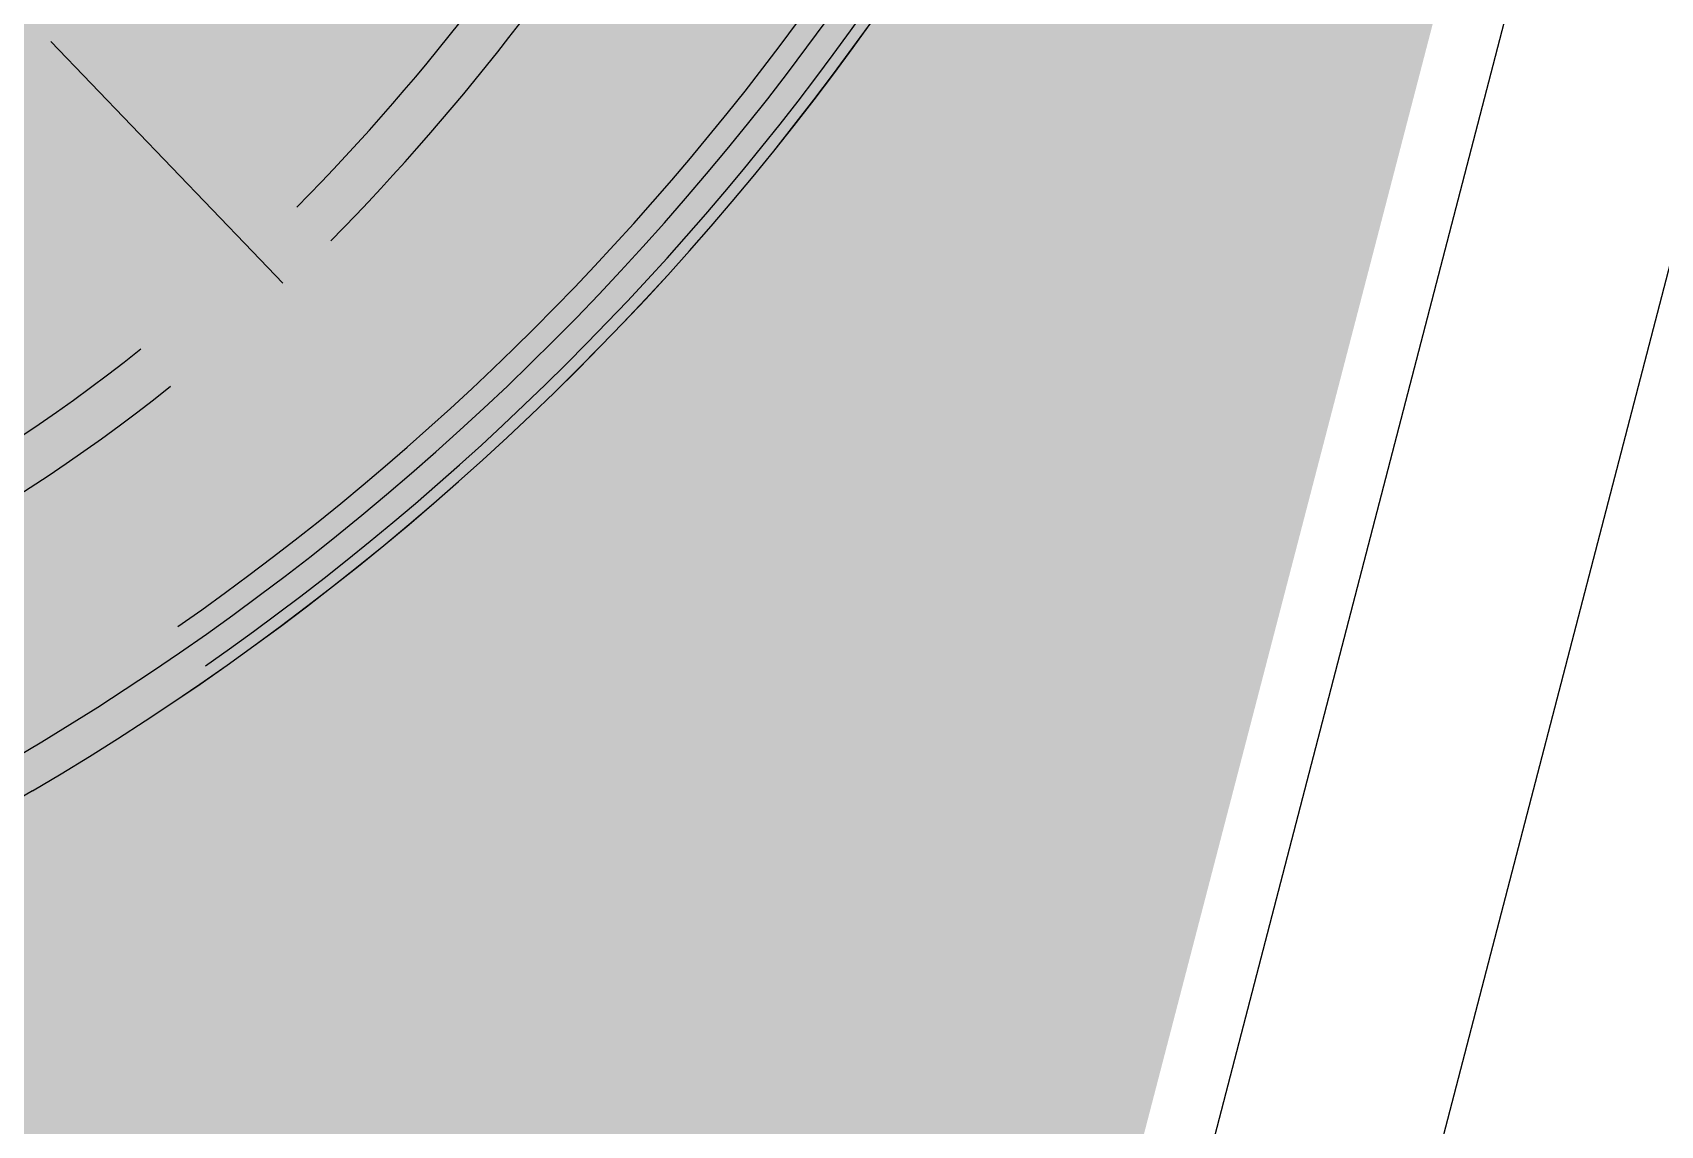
# Model space of a CAD drawing. Header units: inches. Extents: x 69197503 to 69201323, y 27704041 to 27705339.
# Drawn here: x 69201025.04 to 69201051.71, y 27704501.52 to 27704519.43 of the extents above; entities that cross this region are included whole.
import ezdxf

# ---------------------------------------------------------------- set-up
doc = ezdxf.new("R2010")
doc.units = ezdxf.units.IN
doc.header["$LTSCALE"] = 100
doc.header["$MEASUREMENT"] = 0
doc.layers.get('0').update_dxf_attribs({"linetype": 'CONTINUOUS'})
for name, color, linetype in [('A-WALL', 5, 'CONTINUOUS'), ('P-SANR-FIXT', 2, 'CONTINUOUS'), ('Rooms-Category-Color', 7, 'CONTINUOUS'), ('Rooms-College-Color', 7, 'CONTINUOUS'), ('Rooms-Department-Color', 7, 'CONTINUOUS'), ('Rooms-Division-Color', 7, 'CONTINUOUS')]:
    doc.layers.add(name, color=color, linetype=linetype)

# ---------------------------------------------------------------- blocks, each defined once
blk = doc.blocks.new('Polarpool - polarpool_plan_dwg-3382656-ar1all Departments')
at = {"flags": 128}
blk.add_lwpolyline([(37.8046, 106.0488), (37.7063, 105.8887), (37.6915, 105.8646)], dxfattribs=at)
for centre, radius, start, end in [((38.2038, 106.8084), 1.2302, 134.9998, 224.9998), ((38.267, 106.8019), 1.102, 141.197, 233.3303), ((38.267, 106.8019), 1.0712, 141.197, 233.3303), ((38.5729, 107.1775), 1.7282, 224.9998, 269.493), ((38.5729, 107.1775), 1.7523, 224.9998, 269.2739), ((38.5729, 107.1775), 1.7137, 229.4998, 269.4889), ((38.4738, 107.1387), 1.4666, 240.0264, 268.4224), ((38.5729, 107.1775), 1.7446, 229.4998, 269.2707), ((38.4738, 107.1387), 1.4974, 240.0264, 268.4224)]:
    blk.add_arc(centre, radius, start, end)
blk = doc.blocks.new('Polarpool - Polarpool-3382658-ar1all Departments')
blk.add_arc((0, 9.377), 44.509, 224.9998, 269.2742)
blk.add_arc((0, 9.377), 44.509, 224.9998, 269.2742)
at = {"xscale": 25.40000000007192, "yscale": 25.40000000007192, "zscale": 25.40000000007192}
blk.add_blockref('Polarpool - polarpool_plan_dwg-3382656-ar1all Departments', (-979.752, -2712.933), dxfattribs=at)

msp = doc.modelspace()

# ---------------------------------------------------------------- hatches: boundary and pattern name
at = {"layer": 'Rooms-Category-Color', "true_color": 0xfbafa2}
msp.add_hatch(color=21, dxfattribs=at).paths.add_polyline_path([(69200849.325, 27704511.073), (69200893.724, 27704499.528), (69200895.8, 27704507.513), (69201035.408, 27704471.213), (69201067.367, 27704594.126), (69200883.361, 27704641.97), (69200880.561, 27704631.203), (69200876.811, 27704632.178), (69200862.373, 27704576.65), (69200866.123, 27704575.675)])
at = {"layer": 'Rooms-College-Color', "true_color": 0xffff64}
msp.add_hatch(color=51, dxfattribs=at).paths.add_polyline_path([(69200849.325, 27704511.073), (69200893.724, 27704499.528), (69200895.8, 27704507.513), (69201035.408, 27704471.213), (69201067.367, 27704594.126), (69200883.361, 27704641.97), (69200880.561, 27704631.203), (69200876.811, 27704632.178), (69200862.373, 27704576.65), (69200866.123, 27704575.675)])
at = {"layer": 'Rooms-Department-Color', "true_color": 0x604aed}
msp.add_hatch(color=173, dxfattribs=at).paths.add_polyline_path([(69200849.325, 27704511.073), (69200893.724, 27704499.528), (69200895.8, 27704507.513), (69201035.408, 27704471.213), (69201067.367, 27704594.126), (69200883.361, 27704641.97), (69200880.561, 27704631.203), (69200876.811, 27704632.178), (69200862.373, 27704576.65), (69200866.123, 27704575.675)])
at = {"layer": 'Rooms-Division-Color', "true_color": 0x604aed}
msp.add_hatch(color=173, dxfattribs=at).paths.add_polyline_path([(69200849.325, 27704511.073), (69200893.724, 27704499.528), (69200895.8, 27704507.513), (69201035.408, 27704471.213), (69201067.367, 27704594.126), (69200883.361, 27704641.97), (69200880.561, 27704631.203), (69200876.811, 27704632.178), (69200862.373, 27704576.65), (69200866.123, 27704575.675)])

# ---------------------------------------------------------------- linework, layer by layer
at = {"layer": 'A-WALL'}
for p, q in [((69201115.437, 27704760.121), (69201008.612, 27704349.282)), ((69201068.739, 27704594.931), (69201036.214, 27704469.841))]:
    msp.add_line(p, q, dxfattribs=at)

# ---------------------------------------------------------------- block references
at = {"layer": 'P-SANR-FIXT', "rotation": 75.42494896880507}
msp.add_blockref('Polarpool - Polarpool-3382658-ar1all Departments', (69201011.579, 27704543.02), dxfattribs=at)

doc.saveas('drawing.dxf')
